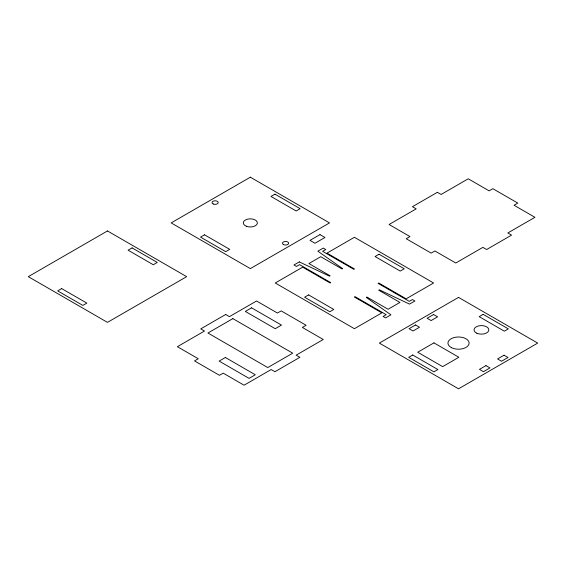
<?xml version="1.0" encoding="UTF-8"?>
<svg xmlns="http://www.w3.org/2000/svg" width="566" height="566" viewBox="0 0 566 566"><rect width="100%" height="100%" fill="white"/><g stroke="black" fill="none" stroke-linecap="round" stroke-linejoin="round"><path stroke-width="0.85" d="M107.469 230.949L28.3 276.661L107.469 322.372L186.646 276.661L107.469 230.949M250.342 177.193L171.173 222.905L250.342 268.609L329.511 222.905L250.342 177.193M61.652 288.575L57.661 290.874L82.848 305.414L86.839 303.114L61.652 288.575M132.097 247.901L128.107 250.207L153.294 264.747L157.277 262.44L132.097 247.901M204.524 234.812L200.534 237.119L225.721 251.658L229.711 249.358L204.524 234.812M274.97 194.145L270.98 196.452L296.16 210.991L300.15 208.684L274.97 194.145M319.974 234.614L309.998 240.373L314.986 243.253L324.955 237.494L319.974 234.614M299.308 261.909L293.952 264.994L296.45 266.437L299.563 264.633L330.735 282.632L330.112 282.993L302.683 267.159L275.253 282.993L354.422 328.705L381.852 312.864L354.422 297.03L355.045 296.669L386.217 314.668L383.097 316.465L385.595 317.901L390.922 314.83L366.266 297.391L366.888 297.03L388.085 309.262L399.929 302.428L378.732 290.188L379.354 289.827L409.501 304.098L414.892 300.985L412.395 299.548L409.282 301.345L378.109 283.354L378.732 282.993L406.162 298.827L433.591 282.993L354.422 237.281L326.992 253.122L354.422 268.956L353.8 269.317L322.627 251.318L325.747 249.521L323.25 248.078L317.866 251.191L342.579 268.595L341.956 268.956L320.759 256.716L308.916 263.558L330.112 275.791L329.483 276.151L299.308 261.909M225.692 314.484L200.753 328.881L204.496 331.039L177.377 346.696L198.263 358.752L194.52 360.91L219.459 375.308L223.195 373.15L244.08 385.205L271.199 369.548L274.942 371.713L299.874 357.316L296.131 355.158L323.25 339.501L302.371 327.438L306.107 325.28L281.175 310.883L277.432 313.048L256.547 300.985L229.428 316.642L225.692 314.484M437.384 192.299L412.444 206.689L416.187 208.854L389.068 224.511L409.954 236.567L406.211 238.725L431.151 253.122L434.886 250.964L455.772 263.02L482.89 247.363L486.633 249.521L511.565 235.123L507.822 232.966L534.941 217.309L514.055 205.253L517.798 203.095L492.866 188.697L489.123 190.855L468.238 178.799L441.119 194.456L437.384 192.299M232.859 318.623L207.927 333.02L267.768 367.575L292.707 353.177L232.859 318.623M251.559 307.826L245.326 311.427L275.253 328.705L281.486 325.103L251.559 307.826M308.604 294.907L304.614 297.207L329.801 311.746L333.784 309.446L308.604 294.907M379.043 254.233L375.06 256.54L400.24 271.079L404.23 268.772L379.043 254.233M225.381 357.493L219.148 361.094L249.068 378.371L255.301 374.77L225.381 357.493M458.531 297.391L379.354 343.095L458.531 388.807L537.7 343.095L458.531 297.391M415.515 324.955L409.034 328.705L413.024 331.004L419.505 327.261L415.515 324.955M433.591 314.519L427.111 318.262L431.101 320.568L437.582 316.826L433.591 314.519M412.706 355.009L408.723 357.316L433.903 371.855L437.893 369.548L412.706 355.009M483.152 314.342L479.161 316.642L504.348 331.188L508.339 328.881L483.152 314.342M433.931 342.876L417.722 352.236L442.654 366.634L458.863 357.273L433.931 342.876M485.961 365.629L479.473 369.372L483.463 371.678L489.951 367.928L485.961 365.629M504.037 355.193L497.556 358.936L501.54 361.235L508.027 357.493L504.037 355.193M451.378 347.602A10.577 6.106 0 0 0 468.86 344.418A10.577 6.106 0 0 0 455.347 337.272A10.577 6.106 0 0 0 451.378 347.602M476.834 333.218A7.408 4.273 0 0 0 488.769 330.494A7.408 4.273 0 0 0 478.723 325.889A7.408 4.273 0 0 0 476.834 333.218M246.238 226.216A7.054 4.075 0 0 0 257.36 223.301A7.054 4.075 0 0 0 247.427 219.191A7.054 4.075 0 0 0 246.238 226.216M213.283 204.001A3.085 1.783 0 0 0 218.186 202.77A3.085 1.783 0 0 0 213.891 200.937A3.085 1.783 0 0 0 213.283 204.001M283.481 244.554A3.085 1.783 0 0 0 288.575 243.621A3.085 1.783 0 0 0 284.634 241.54A3.085 1.783 0 0 0 283.481 244.554"/></g></svg>
